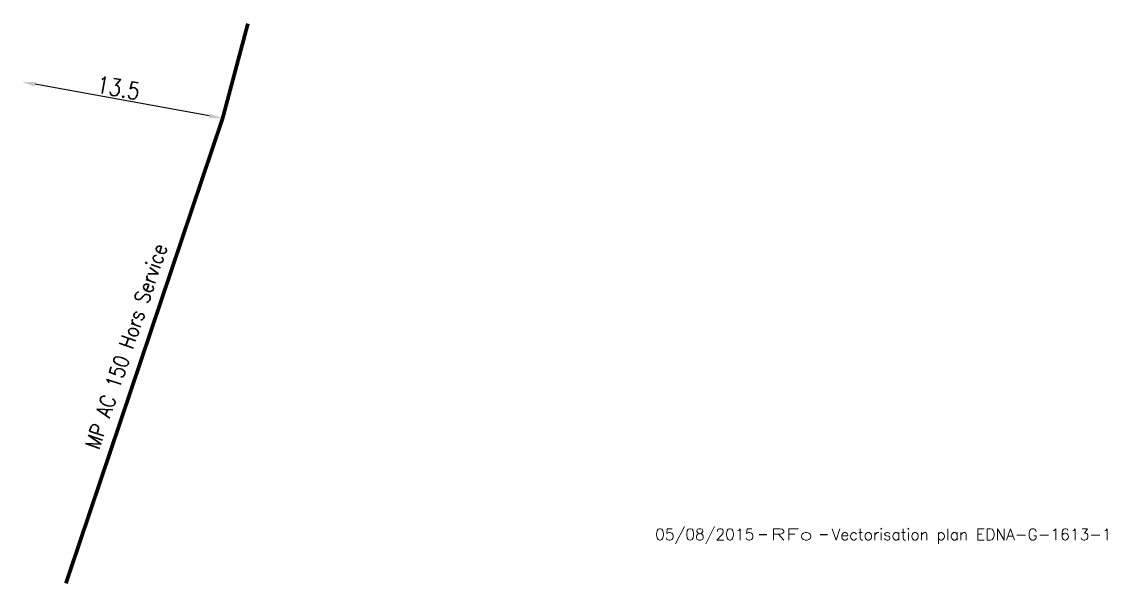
# Model space of a CAD drawing. Header units: millimetres. Extents: x 185000 to 185541, y 127257 to 127968.
# Drawn here: x 185018.8 to 185090.6, y 127257.4 to 127294.7 of the extents above; entities that cross this region are included whole.
import ezdxf
from ezdxf.enums import TextEntityAlignment as Align

# ---------------------------------------------------------------- set-up
doc = ezdxf.new("R2010")
doc.units = ezdxf.units.MM
doc.header["$PDMODE"] = 34
doc.layers.get('0').update_dxf_attribs({"linetype": 'CONTINUOUS'})
doc.layers.get('DEFPOINTS').update_dxf_attribs({"linetype": 'CONTINUOUS'})
doc.layers.add('G_908', color=5, linetype='CONTINUOUS')
doc.layers.add('G_910', color=7, linetype='CONTINUOUS', plot=False)
doc.styles.get("Standard").update_dxf_attribs({"font": 'romans.shx', "width": 0.85})
doc.linetypes.add('G_TYPB_PE', pattern='A,5,-0.3,["o",Standard,S=1.5,R=0,X=0,Y=-0.5],-1.65', length=6.95)
doc.linetypes.add('MP_HS', pattern='A,2,-1,["G",Standard,S=0.85,R=0,X=-0.27,Y=-0.4],-1', length=4)
doc.dimstyles.get("Standard").update_dxf_attribs({"dimtxt": 1.5, "dimasz": 1.2, "dimexe": 0.625, "dimexo": 0.625, "dimgap": 0.25, "dimtad": 1, "dimdec": 1, "dimzin": 0, "dimdsep": 46, "dimtxsty": 'Standard', "dimcen": -0.5, "dimadec": 0, "dimazin": 0, "dimtfac": 1, "dimtdec": 1, "dimtmove": 0, "dimatfit": 3, "dimfxl": 0, "dimtolj": 1, "dimtzin": 0, "dimarcsym": 0})

# ---------------------------------------------------------------- blocks, each defined once
blk = doc.blocks.new('*D6')
at = {"layer": 'DEFPOINTS', "color": 0, "linetype": 'Continuous', "ltscale": 0.5, "transparency": 16777216}
for p in [(185018.848, 127290.685), (185018.848, 127290.685), (185032.132, 127288.279)]:
    blk.add_point(p, dxfattribs=at)
at = {"layer": 'G_908', "color": 0, "linetype": 'Continuous', "lineweight": -2, "ltscale": 0.5, "transparency": 16777216}
blk.add_line((185031.246, 127288.439), (185019.734, 127290.524), dxfattribs=at)
at = {"layer": 'G_908', "color": 0, "linetype": 'Continuous', "ltscale": 0.5, "transparency": 16777216}
for points in [[(185019.76, 127290.672), (185019.707, 127290.377), (185018.848, 127290.685)], [(185031.273, 127288.587), (185031.22, 127288.292), (185032.132, 127288.279)]]:
    blk.add_solid(points, dxfattribs=at)
at = {"layer": 'G_908', "color": 0, "linetype": 'Continuous', "ltscale": 0.5, "transparency": 16777216, "insert": (185025.244, 127290.289), "char_height": 1.125, "attachment_point": 5, "rotation": 349.73379}
blk.add_mtext('\\A1;13.5', dxfattribs=at)
blk = doc.blocks.new('GIS_MODF')
at = {"color": 0, "linetype": 'Continuous', "flags": 128}
for points in [[(-2.257, -0.012), (-1.757, -0.012)], [(1.758, -0.012), (2.258, -0.012)]]:
    blk.add_lwpolyline(points, dxfattribs=at)
at = {"color": 0, "linetype": 'Continuous'}
blk.add_attdef('DATE', text='', height=0.75, dxfattribs=at).set_placement((-2.583, -0.387), align=Align.RIGHT)
at = {"color": 0, "linetype": 'Continuous', "width": 3.590909}
blk.add_attdef('USER', text='', height=0.75, dxfattribs=at).set_placement((-1.516, -0.387), (1.306, -0.387), align=Align.FIT)
at = {"color": 0, "linetype": 'Continuous'}
blk.add_attdef('DESC', (2.528, -0.387), '', height=0.75, dxfattribs=at)

msp = doc.modelspace()

# ---------------------------------------------------------------- linework, layer by layer
at = {"layer": 'G_908', "linetype": 'MP_HS', "ltscale": 0.5, "const_width": 0.25, "flags": 128}
msp.add_lwpolyline([(185021.769, 127257.542), (185032.132, 127288.279), (185033.802, 127294.536)], dxfattribs=at)

# ---------------------------------------------------------------- block references
at = {"layer": 'G_910', "ltscale": 0.5}
ref = msp.add_blockref('GIS_MODF', (185069.87, 127260.789), dxfattribs=at)
ref.add_attrib('DATE', '05/08/2015', dxfattribs={"layer": '0', "color": 0, "linetype": 'Continuous', "height": 0.75}).set_placement((185067.287, 127260.402), align=Align.RIGHT)
ref.add_attrib('USER', 'RFo', dxfattribs={"layer": '0', "color": 0, "linetype": 'Continuous', "height": 0.75, "width": 1.436364}).set_placement((185068.354, 127260.402), (185071.175, 127260.402), align=Align.FIT)
ref.add_attrib('DESC', 'Vectorisation plan EDNA-G-1613-1', (185072.397, 127260.402), dxfattribs={"layer": '0', "color": 0, "linetype": 'Continuous', "height": 0.75})

# ---------------------------------------------------------------- texts
at = {"layer": 'G_908', "linetype": 'G_TYPB_PE', "width": 0.85}
msp.add_text('MP AC 150 Hors Service', height=1, rotation=71.36876, dxfattribs=at).set_placement((185025.729, 127273.222), align=Align.MIDDLE)

# ---------------------------------------------------------------- dimensions: what is measured, and where the dimension line sits
at = {"layer": 'G_908', "linetype": 'Continuous', "ltscale": 0.5}
dim = msp.add_linear_dim(base=(185018.848, 127290.685), p1=(185032.132, 127288.279), p2=(185018.848, 127290.685), angle=349.73379, dimstyle='Standard', override={"dimscale": 0.75}, dxfattribs=at)
dim.commit()
dim.dimension.update_dxf_attribs({"geometry": '*D6', "text_midpoint": (185025.11, 127289.551), "dimtype": 160})

doc.saveas('drawing.dxf')
